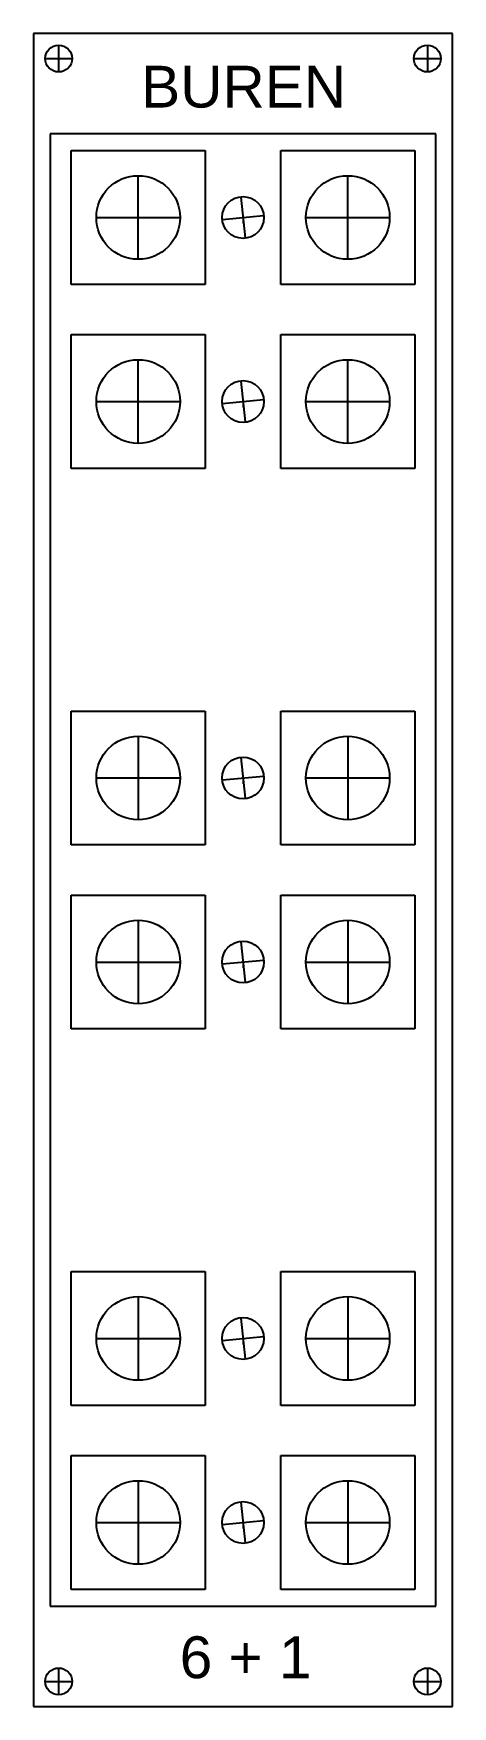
# Model space of a CAD drawing. Header units: millimetres. Extents: x 0 to 50, y -200 to 0.
import ezdxf

# ---------------------------------------------------------------- set-up
doc = ezdxf.new("R2010")
doc.units = ezdxf.units.MM
doc.styles.get("Standard").update_dxf_attribs({"font": 'arial.ttf'})

msp = doc.modelspace()

# ---------------------------------------------------------------- linework, layer by layer
for p, q in [((50, 0), (0, 0)), ((0, 0), (0, -200)), ((50, -200), (50, 0)), ((3, -1.4), (3, -4.6)), ((47, -1.4), (47, -4.6)), ((1.4, -3), (4.6, -3)), ((45.4, -3), (48.6, -3)), ((48, -12), (2, -12)), ((2, -12), (2, -112)), ((48, -112), (48, -12)), ((4.5, -30), (4.5, -14)), ((4.5, -14), (20.5, -14)), ((20.5, -14), (20.5, -30)), ((29.5, -30), (29.5, -14)), ((29.5, -14), (45.5, -14)), ((45.5, -14), (45.5, -30)), ((12.5, -27), (12.5, -17)), ((37.5, -27), (37.5, -17)), ((24.76, -19.57), (25.24, -24.42)), ((22.56, -22.23), (27.43, -21.77)), ((7.5, -22), (17.5, -22)), ((25, -22), (25, -22.71)), ((32.5, -22), (42.5, -22)), ((20.5, -30), (4.5, -30)), ((45.5, -30), (29.5, -30)), ((4.5, -52), (4.5, -36)), ((4.5, -36), (20.5, -36)), ((20.5, -36), (20.5, -52)), ((29.5, -52), (29.5, -36)), ((29.5, -36), (45.5, -36)), ((45.5, -36), (45.5, -52)), ((12.5, -49), (12.5, -39)), ((37.5, -49), (37.5, -39)), ((24.76, -41.57), (25.24, -46.42)), ((22.56, -44.23), (27.43, -43.77)), ((7.5, -44), (17.5, -44)), ((25, -44), (25, -44.71)), ((32.5, -44), (42.5, -44)), ((20.5, -52), (4.5, -52)), ((45.5, -52), (29.5, -52)), ((4.5, -97), (4.5, -81)), ((4.5, -81), (20.5, -81)), ((20.5, -81), (20.5, -97)), ((29.5, -97), (29.5, -81)), ((29.5, -81), (45.5, -81)), ((45.5, -81), (45.5, -97)), ((12.5, -84), (12.5, -94)), ((37.5, -84), (37.5, -94)), ((24.76, -86.57), (25.24, -91.42)), ((7.5, -89), (17.5, -89)), ((22.56, -89.23), (27.43, -88.77)), ((25, -89), (25, -89.71)), ((32.5, -89), (42.5, -89)), ((20.5, -97), (4.5, -97)), ((45.5, -97), (29.5, -97)), ((2, -101.68), (2, -188)), ((48, -188), (48, -101.68)), ((4.5, -119), (4.5, -103)), ((4.5, -103), (20.5, -103)), ((20.5, -103), (20.5, -119)), ((29.5, -119), (29.5, -103)), ((29.5, -103), (45.5, -103)), ((45.5, -103), (45.5, -119)), ((12.5, -106), (12.5, -116)), ((37.5, -106), (37.5, -116)), ((24.76, -108.57), (25.24, -113.42)), ((7.5, -111), (17.5, -111)), ((22.56, -111.23), (27.43, -110.77)), ((25, -111), (25, -111.71)), ((32.5, -111), (42.5, -111)), ((20.5, -119), (4.5, -119)), ((45.5, -119), (29.5, -119)), ((4.5, -164), (4.5, -148)), ((4.5, -148), (20.5, -148)), ((20.5, -148), (20.5, -164)), ((29.5, -164), (29.5, -148)), ((29.5, -148), (45.5, -148)), ((45.5, -148), (45.5, -164)), ((12.5, -151), (12.5, -161)), ((37.5, -151), (37.5, -161)), ((24.76, -153.57), (25.24, -158.42)), ((7.5, -156), (17.5, -156)), ((22.56, -156.23), (27.43, -155.77)), ((32.5, -156), (42.5, -156)), ((25, -156), (25, -156.71)), ((20.5, -164), (4.5, -164)), ((45.5, -164), (29.5, -164)), ((4.5, -186), (4.5, -170)), ((4.5, -170), (20.5, -170)), ((20.5, -170), (20.5, -186)), ((29.5, -186), (29.5, -170)), ((29.5, -170), (45.5, -170)), ((45.5, -170), (45.5, -186)), ((12.5, -173), (12.5, -183)), ((37.5, -173), (37.5, -183)), ((24.76, -175.57), (25.24, -180.42)), ((7.5, -178), (17.5, -178)), ((22.56, -178.23), (27.43, -177.77)), ((25, -178), (25, -178.71)), ((32.5, -178), (42.5, -178)), ((20.5, -186), (4.5, -186)), ((45.5, -186), (29.5, -186)), ((2, -188), (48, -188)), ((3, -195.4), (3, -198.6)), ((47, -195.4), (47, -198.6)), ((1.4, -197), (4.6, -197)), ((45.4, -197), (48.6, -197)), ((0, -200), (50, -200))]:
    msp.add_line(p, q)
for centre, radius in [((3, -3), 1.6), ((47, -3), 1.6), ((12.5, -22), 5), ((37.5, -22), 5), ((25, -22), 2.5), ((12.5, -44), 5), ((37.5, -44), 5), ((25, -44), 2.5), ((12.5, -89), 5), ((37.5, -89), 5), ((25, -89), 2.5), ((12.5, -111), 5), ((37.5, -111), 5), ((25, -111), 2.5), ((12.5, -156), 5), ((37.5, -156), 5), ((25, -156), 2.5), ((12.5, -178), 5), ((37.5, -178), 5), ((25, -178), 2.5), ((3, -197), 1.6), ((47, -197), 1.6)]:
    msp.add_circle(centre, radius)

# ---------------------------------------------------------------- texts
for s, p in [('BUREN', (12.85, -8.86)), ('6 + 1', (17.45, -196.61))]:
    msp.add_text(s, height=5).set_placement(p)

doc.saveas('drawing.dxf')
